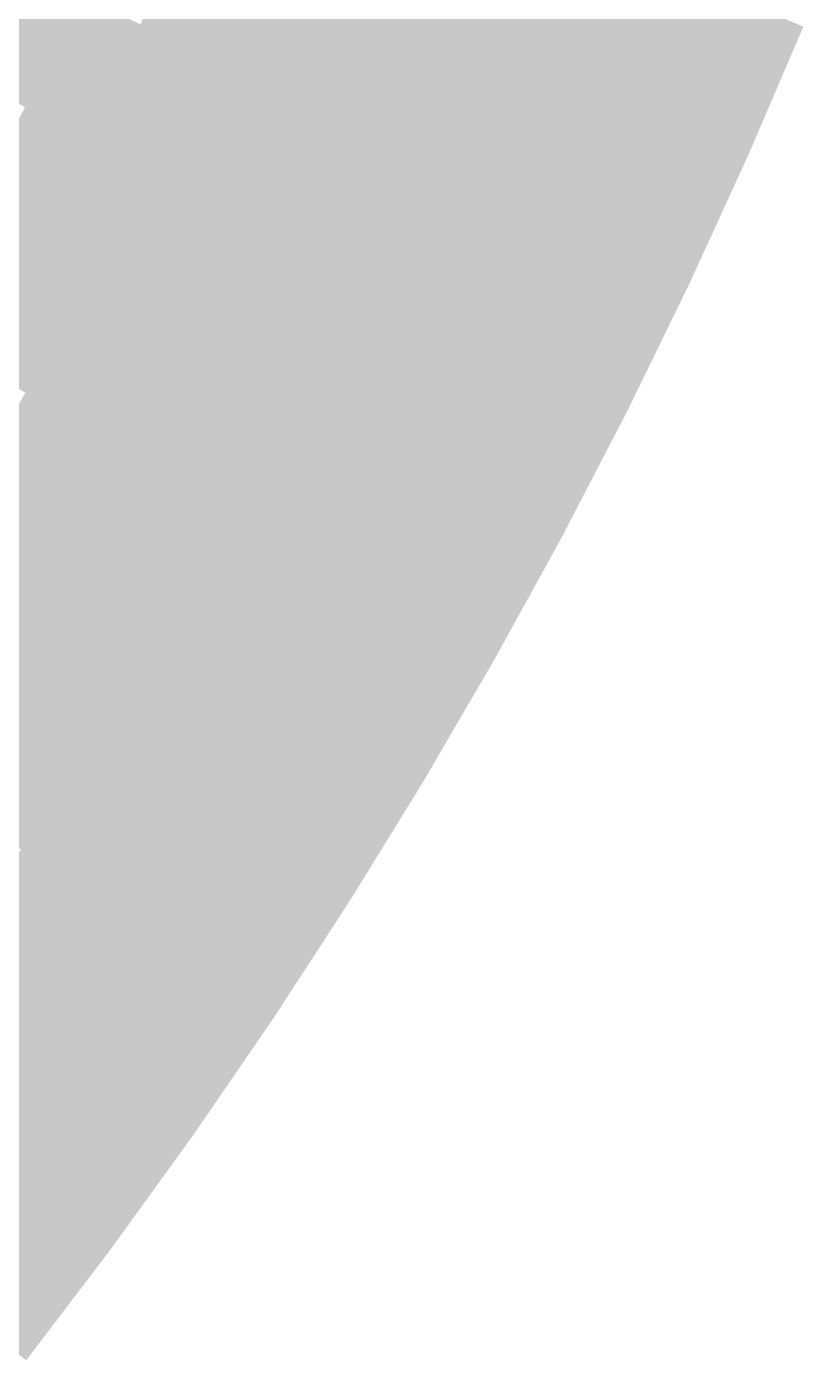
# Model space of a CAD drawing. Header units: inches. Extents: x -266 to 784, y -170 to 213.
# Drawn here: x 134.03 to 157.06, y -104.59 to -65.06 of the extents above; entities that cross this region are included whole.
import ezdxf

# ---------------------------------------------------------------- set-up
doc = ezdxf.new("R2010")
doc.units = ezdxf.units.IN
doc.header["$MEASUREMENT"] = 0

msp = doc.modelspace()

# ---------------------------------------------------------------- linework, layer by layer
at = {"color": 250, "true_color": 0x2a141c}
msp.add_solid([(147.820725, -61.229349), (148.744605, -61.612033), (146.273561, -64.83861), (147.187771, -65.243852)], dxfattribs=at)
at = {"color": 239, "true_color": 0x4c2535}
msp.add_solid([(138.959883, -61.59668), (139.874093, -62.001921), (137.406373, -64.988374), (138.310362, -65.415929)], dxfattribs=at)
at = {"color": 248, "true_color": 0x251219}
msp.add_solid([(148.744605, -61.612033), (149.668484, -61.994716), (147.187771, -65.243852), (148.10198, -65.649093)], dxfattribs=at)
at = {"color": 249, "true_color": 0x482332}
msp.add_solid([(139.874093, -62.001921), (140.788302, -62.407162), (138.310362, -65.415929), (139.214351, -65.843484)], dxfattribs=at)
at = {"color": 248, "true_color": 0x211016}
msp.add_solid([(149.668484, -61.994716), (150.592364, -62.3774), (148.10198, -65.649093), (149.01619, -66.054334)], dxfattribs=at)
at = {"color": 249, "true_color": 0x43212f}
msp.add_solid([(140.788302, -62.407162), (141.702512, -62.812404), (139.214351, -65.843484), (140.11834, -66.27104)], dxfattribs=at)
at = {"color": 248, "true_color": 0x1d0e14}
for points in [[(150.592364, -62.3774), (151.516243, -62.760083), (149.01619, -66.054334), (149.9304, -66.459576)], [(149.01619, -66.054334), (149.9304, -66.459576), (147.350255, -69.69148), (148.254244, -70.119035)], [(147.350255, -69.69148), (148.254244, -70.119035), (145.595561, -73.286647), (146.488785, -73.736258)]]:
    msp.add_solid(points, dxfattribs=at)
at = {"color": 249, "true_color": 0x3f1f2c}
msp.add_solid([(141.702512, -62.812404), (142.616722, -63.217645), (140.11834, -66.27104), (141.02233, -66.698595)], dxfattribs=at)
at = {"color": 248, "true_color": 0x190c11}
for points in [[(151.516243, -62.760083), (152.440123, -63.142766), (149.9304, -66.459576), (150.84461, -66.864817)], [(149.9304, -66.459576), (150.84461, -66.864817), (148.254244, -70.119035), (149.158233, -70.54659)], [(148.254244, -70.119035), (149.158233, -70.54659), (146.488785, -73.736258), (147.38201, -74.185869)], [(146.488785, -73.736258), (147.38201, -74.185869), (144.635087, -77.309065), (145.517009, -77.780462)]]:
    msp.add_solid(points, dxfattribs=at)
at = {"color": 19, "true_color": 0x3b1d29}
for points in [[(142.616722, -63.217645), (143.530932, -63.622886), (141.02233, -66.698595), (141.926319, -67.12615)], [(141.02233, -66.698595), (141.926319, -67.12615), (139.342991, -70.139367), (140.236215, -70.588979)]]:
    msp.add_solid(points, dxfattribs=at)
at = {"color": 248, "true_color": 0x140a0e}
for points in [[(152.440123, -63.142766), (153.364002, -63.52545), (150.84461, -66.864817), (151.758819, -67.270058)], [(150.84461, -66.864817), (151.758819, -67.270058), (149.158233, -70.54659), (150.062223, -70.974146)], [(149.158233, -70.54659), (150.062223, -70.974146), (147.38201, -74.185869), (148.275234, -74.635481)], [(147.38201, -74.185869), (148.275234, -74.635481), (145.517009, -77.780462), (146.39893, -78.251858)]]:
    msp.add_solid(points, dxfattribs=at)
at = {"color": 229, "true_color": 0x5d2e42}
msp.add_solid([(133.790415, -63.278154), (134.694405, -63.705709), (132.197197, -66.542477), (133.090421, -66.992088)], dxfattribs=at)
at = {"color": 19, "true_color": 0x361b26}
for points in [[(143.530932, -63.622886), (144.445141, -64.028128), (141.926319, -67.12615), (142.830308, -67.553705)], [(141.926319, -67.12615), (142.830308, -67.553705), (140.236215, -70.588979), (141.12944, -71.03859)]]:
    msp.add_solid(points, dxfattribs=at)
at = {"color": 248, "true_color": 0x10080b}
for points in [[(153.364002, -63.52545), (154.287882, -63.908133), (151.758819, -67.270058), (152.673029, -67.675299)], [(151.758819, -67.270058), (152.673029, -67.675299), (150.062223, -70.974146), (150.966212, -71.401701)], [(150.062223, -70.974146), (150.966212, -71.401701), (148.275234, -74.635481), (149.168458, -75.085092)], [(148.275234, -74.635481), (149.168458, -75.085092), (146.39893, -78.251858), (147.280851, -78.723255)]]:
    msp.add_solid(points, dxfattribs=at)
at = {"color": 229, "true_color": 0x592c3f}
msp.add_solid([(134.694405, -63.705709), (135.598394, -64.133264), (133.090421, -66.992088), (133.983645, -67.441699)], dxfattribs=at)
at = {"color": 19, "true_color": 0x321923}
for points in [[(144.445141, -64.028128), (145.359351, -64.433369), (142.830308, -67.553705), (143.734298, -67.98126)], [(142.830308, -67.553705), (143.734298, -67.98126), (141.12944, -71.03859), (142.022664, -71.488201)]]:
    msp.add_solid(points, dxfattribs=at)
at = {"color": 18, "true_color": 0x0c0508}
for points in [[(154.287882, -63.908133), (155.211761, -64.290817), (152.673029, -67.675299), (153.587239, -68.080541)], [(152.673029, -67.675299), (153.587239, -68.080541), (150.966212, -71.401701), (151.870201, -71.829256)], [(150.966212, -71.401701), (151.870201, -71.829256), (149.168458, -75.085092), (150.061683, -75.534703)], [(149.168458, -75.085092), (150.061683, -75.534703), (147.280851, -78.723255), (148.162772, -79.194652)], [(147.280851, -78.723255), (148.162772, -79.194652), (145.304528, -82.313998), (146.174614, -82.806896)]]:
    msp.add_solid(points, dxfattribs=at)
at = {"color": 239, "true_color": 0x542a3c}
msp.add_solid([(135.598394, -64.133264), (136.502383, -64.560819), (133.983645, -67.441699), (134.876869, -67.891311)], dxfattribs=at)
at = {"color": 19, "true_color": 0x2e1620}
for points in [[(145.359351, -64.433369), (146.273561, -64.83861), (143.734298, -67.98126), (144.638287, -68.408815)], [(143.734298, -67.98126), (144.638287, -68.408815), (142.022664, -71.488201), (142.915888, -71.937813)]]:
    msp.add_solid(points, dxfattribs=at)
at = {"color": 18, "true_color": 0x080305}
for points in [[(155.211761, -64.290817), (156.135641, -64.6735), (153.587239, -68.080541), (154.501449, -68.485782)], [(153.587239, -68.080541), (154.501449, -68.485782), (151.870201, -71.829256), (152.774191, -72.256811)], [(151.870201, -71.829256), (152.774191, -72.256811), (150.061683, -75.534703), (150.954907, -75.984315)], [(150.061683, -75.534703), (150.954907, -75.984315), (148.162772, -79.194652), (149.044694, -79.666049)], [(148.162772, -79.194652), (149.044694, -79.666049), (146.174614, -82.806896), (147.044701, -83.299795)], [(146.174614, -82.806896), (147.044701, -83.299795), (144.098406, -86.369261), (144.956135, -86.883364)], [(144.098406, -86.369261), (144.956135, -86.883364), (141.935399, -89.8796), (142.780253, -90.414598)]]:
    msp.add_solid(points, dxfattribs=at)
at = {"color": 239, "true_color": 0x502839}
msp.add_solid([(136.502383, -64.560819), (137.406373, -64.988374), (134.876869, -67.891311), (135.770094, -68.340922)], dxfattribs=at)
at = {"color": 18, "true_color": 0x030102}
for points in [[(156.135641, -64.6735), (157.059521, -65.056184), (154.501449, -68.485782), (155.415658, -68.891023)], [(154.501449, -68.485782), (155.415658, -68.891023), (152.774191, -72.256811), (153.67818, -72.684366)], [(152.774191, -72.256811), (153.67818, -72.684366), (150.954907, -75.984315), (151.848131, -76.433926)], [(150.954907, -75.984315), (151.848131, -76.433926), (149.044694, -79.666049), (149.926615, -80.137445)], [(149.044694, -79.666049), (149.926615, -80.137445), (147.044701, -83.299795), (147.914788, -83.792693)], [(147.044701, -83.299795), (147.914788, -83.792693), (144.956135, -86.883364), (145.813864, -87.397467)], [(144.956135, -86.883364), (145.813864, -87.397467), (142.780253, -90.414598), (143.625106, -90.949595)], [(142.780253, -90.414598), (143.625106, -90.949595), (140.518364, -93.891369), (141.349834, -94.44694)], [(140.518364, -93.891369), (141.349834, -94.44694), (138.171833, -97.311584), (138.989418, -97.887393)], [(138.171833, -97.311584), (138.989418, -97.887393), (135.742073, -100.673182), (136.54528, -101.268882)], [(135.742073, -100.673182), (136.54528, -101.268882), (133.230546, -103.974139), (134.018893, -104.58937)]]:
    msp.add_solid(points, dxfattribs=at)
at = {"color": 239, "true_color": 0x4c2536}
for points in [[(137.406373, -64.988374), (138.310362, -65.415929), (135.770094, -68.340922), (136.663318, -68.790533)], [(135.770094, -68.340922), (136.663318, -68.790533), (134.052032, -71.652304), (134.933953, -72.123701)]]:
    msp.add_solid(points, dxfattribs=at)
at = {"color": 250, "true_color": 0x2a141d}
for points in [[(146.273561, -64.83861), (147.187771, -65.243852), (144.638287, -68.408815), (145.542276, -68.83637)], [(144.638287, -68.408815), (145.542276, -68.83637), (142.915888, -71.937813), (143.809112, -72.387424)]]:
    msp.add_solid(points, dxfattribs=at)
at = {"color": 249, "true_color": 0x482333}
for points in [[(138.310362, -65.415929), (139.214351, -65.843484), (136.663318, -68.790533), (137.556542, -69.240145)], [(136.663318, -68.790533), (137.556542, -69.240145), (134.933953, -72.123701), (135.815875, -72.595097)]]:
    msp.add_solid(points, dxfattribs=at)
at = {"color": 248, "true_color": 0x25121a}
for points in [[(147.187771, -65.243852), (148.10198, -65.649093), (145.542276, -68.83637), (146.446265, -69.263925)], [(145.542276, -68.83637), (146.446265, -69.263925), (143.809112, -72.387424), (144.702337, -72.837035)]]:
    msp.add_solid(points, dxfattribs=at)
at = {"color": 249, "true_color": 0x432130}
for points in [[(139.214351, -65.843484), (140.11834, -66.27104), (137.556542, -69.240145), (138.449767, -69.689756)], [(137.556542, -69.240145), (138.449767, -69.689756), (135.815875, -72.595097), (136.697796, -73.066494)]]:
    msp.add_solid(points, dxfattribs=at)
at = {"color": 248, "true_color": 0x211017}
for points in [[(148.10198, -65.649093), (149.01619, -66.054334), (146.446265, -69.263925), (147.350255, -69.69148)], [(146.446265, -69.263925), (147.350255, -69.69148), (144.702337, -72.837035), (145.595561, -73.286647)]]:
    msp.add_solid(points, dxfattribs=at)
at = {"color": 249, "true_color": 0x3f1f2d}
for points in [[(140.11834, -66.27104), (141.02233, -66.698595), (138.449767, -69.689756), (139.342991, -70.139367)], [(138.449767, -69.689756), (139.342991, -70.139367), (136.697796, -73.066494), (137.579717, -73.537891)]]:
    msp.add_solid(points, dxfattribs=at)
at = {"color": 239, "true_color": 0x542a3d}
msp.add_solid([(133.983645, -67.441699), (134.876869, -67.891311), (132.28819, -70.709511), (133.170111, -71.180907)], dxfattribs=at)
at = {"color": 239, "true_color": 0x50283a}
msp.add_solid([(134.876869, -67.891311), (135.770094, -68.340922), (133.170111, -71.180907), (134.052032, -71.652304)], dxfattribs=at)
at = {"color": 19, "true_color": 0x3b1d2a}
msp.add_solid([(139.342991, -70.139367), (140.236215, -70.588979), (137.579717, -73.537891), (138.461638, -74.009288)], dxfattribs=at)
at = {"color": 19, "true_color": 0x361b27}
msp.add_solid([(140.236215, -70.588979), (141.12944, -71.03859), (138.461638, -74.009288), (139.34356, -74.480684)], dxfattribs=at)
at = {"color": 19, "true_color": 0x321924}
msp.add_solid([(141.12944, -71.03859), (142.022664, -71.488201), (139.34356, -74.480684), (140.225481, -74.952081)], dxfattribs=at)
at = {"color": 239, "true_color": 0x50283b}
msp.add_solid([(133.170111, -71.180907), (134.052032, -71.652304), (131.383136, -74.427627), (132.253223, -74.920525)], dxfattribs=at)
at = {"color": 19, "true_color": 0x2e1621}
for points in [[(142.022664, -71.488201), (142.915888, -71.937813), (140.225481, -74.952081), (141.107402, -75.423478)], [(140.225481, -74.952081), (141.107402, -75.423478), (138.343832, -78.370813), (139.213919, -78.863711)]]:
    msp.add_solid(points, dxfattribs=at)
at = {"color": 239, "true_color": 0x4c2537}
msp.add_solid([(134.052032, -71.652304), (134.933953, -72.123701), (132.253223, -74.920525), (133.12331, -75.413423)], dxfattribs=at)
at = {"color": 250, "true_color": 0x2a141e}
for points in [[(142.915888, -71.937813), (143.809112, -72.387424), (141.107402, -75.423478), (141.989324, -75.894875)], [(141.107402, -75.423478), (141.989324, -75.894875), (139.213919, -78.863711), (140.084006, -79.356609)]]:
    msp.add_solid(points, dxfattribs=at)
at = {"color": 239, "true_color": 0x482334}
msp.add_solid([(134.933953, -72.123701), (135.815875, -72.595097), (133.12331, -75.413423), (133.993397, -75.906322)], dxfattribs=at)
at = {"color": 249, "true_color": 0x432131}
msp.add_solid([(135.815875, -72.595097), (136.697796, -73.066494), (133.993397, -75.906322), (134.863484, -76.39922)], dxfattribs=at)
at = {"color": 250, "true_color": 0x25121b}
for points in [[(143.809112, -72.387424), (144.702337, -72.837035), (141.989324, -75.894875), (142.871245, -76.366271)], [(141.989324, -75.894875), (142.871245, -76.366271), (140.084006, -79.356609), (140.954093, -79.849507)]]:
    msp.add_solid(points, dxfattribs=at)
at = {"color": 249, "true_color": 0x3f1f2e}
msp.add_solid([(136.697796, -73.066494), (137.579717, -73.537891), (134.863484, -76.39922), (135.733571, -76.892118)], dxfattribs=at)
at = {"color": 248, "true_color": 0x211018}
for points in [[(144.702337, -72.837035), (145.595561, -73.286647), (142.871245, -76.366271), (143.753166, -76.837668)], [(142.871245, -76.366271), (143.753166, -76.837668), (140.954093, -79.849507), (141.82418, -80.342405)], [(140.954093, -79.849507), (141.82418, -80.342405), (138.952035, -83.284645), (139.809763, -83.798747)]]:
    msp.add_solid(points, dxfattribs=at)
at = {"color": 248, "true_color": 0x1d0e15}
for points in [[(145.595561, -73.286647), (146.488785, -73.736258), (143.753166, -76.837668), (144.635087, -77.309065)], [(143.753166, -76.837668), (144.635087, -77.309065), (141.82418, -80.342405), (142.694267, -80.835304)], [(141.82418, -80.342405), (142.694267, -80.835304), (139.809763, -83.798747), (140.667492, -84.31285)]]:
    msp.add_solid(points, dxfattribs=at)
at = {"color": 249, "true_color": 0x3b1d2b}
msp.add_solid([(137.579717, -73.537891), (138.461638, -74.009288), (135.733571, -76.892118), (136.603658, -77.385016)], dxfattribs=at)
at = {"color": 19, "true_color": 0x361b28}
for points in [[(138.461638, -74.009288), (139.34356, -74.480684), (136.603658, -77.385016), (137.473745, -77.877914)], [(136.603658, -77.385016), (137.473745, -77.877914), (134.663392, -80.714131), (135.52112, -81.228234)]]:
    msp.add_solid(points, dxfattribs=at)
at = {"color": 19, "true_color": 0x321925}
for points in [[(139.34356, -74.480684), (140.225481, -74.952081), (137.473745, -77.877914), (138.343832, -78.370813)], [(137.473745, -77.877914), (138.343832, -78.370813), (135.52112, -81.228234), (136.378849, -81.742336)]]:
    msp.add_solid(points, dxfattribs=at)
at = {"color": 249, "true_color": 0x432132}
msp.add_solid([(133.993397, -75.906322), (134.863484, -76.39922), (132.090206, -79.171823), (132.947935, -79.685925)], dxfattribs=at)
at = {"color": 249, "true_color": 0x3f1f2f}
msp.add_solid([(134.863484, -76.39922), (135.733571, -76.892118), (132.947935, -79.685925), (133.805663, -80.200028)], dxfattribs=at)
at = {"color": 249, "true_color": 0x3b1d2c}
for points in [[(135.733571, -76.892118), (136.603658, -77.385016), (133.805663, -80.200028), (134.663392, -80.714131)], [(133.805663, -80.200028), (134.663392, -80.714131), (131.797156, -83.459629), (132.64201, -83.994626)]]:
    msp.add_solid(points, dxfattribs=at)
at = {"color": 248, "true_color": 0x190c12}
for points in [[(144.635087, -77.309065), (145.517009, -77.780462), (142.694267, -80.835304), (143.564354, -81.328202)], [(142.694267, -80.835304), (143.564354, -81.328202), (140.667492, -84.31285), (141.525221, -84.826953)], [(140.667492, -84.31285), (141.525221, -84.826953), (138.555985, -87.73961), (139.400838, -88.274607)]]:
    msp.add_solid(points, dxfattribs=at)
at = {"color": 248, "true_color": 0x140a0f}
for points in [[(145.517009, -77.780462), (146.39893, -78.251858), (143.564354, -81.328202), (144.434441, -81.8211)], [(143.564354, -81.328202), (144.434441, -81.8211), (141.525221, -84.826953), (142.382949, -85.341056)], [(141.525221, -84.826953), (142.382949, -85.341056), (139.400838, -88.274607), (140.245692, -88.809605)], [(139.400838, -88.274607), (140.245692, -88.809605), (137.192486, -91.669088), (138.023956, -92.224659)]]:
    msp.add_solid(points, dxfattribs=at)
at = {"color": 248, "true_color": 0x10080c}
for points in [[(146.39893, -78.251858), (147.280851, -78.723255), (144.434441, -81.8211), (145.304528, -82.313998)], [(144.434441, -81.8211), (145.304528, -82.313998), (142.382949, -85.341056), (143.240678, -85.855158)], [(142.382949, -85.341056), (143.240678, -85.855158), (140.245692, -88.809605), (141.090545, -89.344603)], [(140.245692, -88.809605), (141.090545, -89.344603), (138.023956, -92.224659), (138.855425, -92.780229)], [(138.023956, -92.224659), (138.855425, -92.780229), (135.719079, -95.58416), (136.536664, -96.159968)]]:
    msp.add_solid(points, dxfattribs=at)
at = {"color": 250, "true_color": 0x2e1622}
msp.add_solid([(138.343832, -78.370813), (139.213919, -78.863711), (136.378849, -81.742336), (137.236578, -82.256439)], dxfattribs=at)
at = {"color": 250, "true_color": 0x2a141f}
for points in [[(139.213919, -78.863711), (140.084006, -79.356609), (137.236578, -82.256439), (138.094306, -82.770542)], [(137.236578, -82.256439), (138.094306, -82.770542), (135.17657, -85.599619), (136.021424, -86.134617)]]:
    msp.add_solid(points, dxfattribs=at)
at = {"color": 250, "true_color": 0x25121c}
for points in [[(140.084006, -79.356609), (140.954093, -79.849507), (138.094306, -82.770542), (138.952035, -83.284645)], [(138.094306, -82.770542), (138.952035, -83.284645), (136.021424, -86.134617), (136.866278, -86.669614)]]:
    msp.add_solid(points, dxfattribs=at)
at = {"color": 19, "true_color": 0x361b29}
msp.add_solid([(134.663392, -80.714131), (135.52112, -81.228234), (132.64201, -83.994626), (133.486863, -84.529624)], dxfattribs=at)
at = {"color": 19, "true_color": 0x321926}
for points in [[(135.52112, -81.228234), (136.378849, -81.742336), (133.486863, -84.529624), (134.331717, -85.064622)], [(133.486863, -84.529624), (134.331717, -85.064622), (131.372199, -87.780097), (132.203668, -88.335667)]]:
    msp.add_solid(points, dxfattribs=at)
at = {"color": 250, "true_color": 0x2e1623}
for points in [[(136.378849, -81.742336), (137.236578, -82.256439), (134.331717, -85.064622), (135.17657, -85.599619)], [(134.331717, -85.064622), (135.17657, -85.599619), (132.203668, -88.335667), (133.035138, -88.891237)]]:
    msp.add_solid(points, dxfattribs=at)
at = {"color": 18, "true_color": 0x0c0509}
for points in [[(145.304528, -82.313998), (146.174614, -82.806896), (143.240678, -85.855158), (144.098406, -86.369261)], [(143.240678, -85.855158), (144.098406, -86.369261), (141.090545, -89.344603), (141.935399, -89.8796)], [(141.090545, -89.344603), (141.935399, -89.8796), (138.855425, -92.780229), (139.686895, -93.335799)], [(138.855425, -92.780229), (139.686895, -93.335799), (136.536664, -96.159968), (137.354249, -96.735776)], [(136.536664, -96.159968), (137.354249, -96.735776), (134.135658, -99.481784), (134.938865, -100.077483)], [(134.135658, -99.481784), (134.938865, -100.077483), (131.653853, -102.743676), (132.4422, -103.358907)]]:
    msp.add_solid(points, dxfattribs=at)
at = {"color": 248, "true_color": 0x211019}
for points in [[(138.952035, -83.284645), (139.809763, -83.798747), (136.866278, -86.669614), (137.711131, -87.204612)], [(136.866278, -86.669614), (137.711131, -87.204612), (134.698077, -90.002378), (135.529547, -90.557948)]]:
    msp.add_solid(points, dxfattribs=at)
at = {"color": 248, "true_color": 0x1d0e16}
for points in [[(139.809763, -83.798747), (140.667492, -84.31285), (137.711131, -87.204612), (138.555985, -87.73961)], [(137.711131, -87.204612), (138.555985, -87.73961), (135.529547, -90.557948), (136.361016, -91.113518)], [(135.529547, -90.557948), (136.361016, -91.113518), (133.266325, -93.856735), (134.083909, -94.432543)]]:
    msp.add_solid(points, dxfattribs=at)
at = {"color": 250, "true_color": 0x2a1420}
msp.add_solid([(135.17657, -85.599619), (136.021424, -86.134617), (133.035138, -88.891237), (133.866608, -89.446808)], dxfattribs=at)
at = {"color": 250, "true_color": 0x25121d}
for points in [[(136.021424, -86.134617), (136.866278, -86.669614), (133.866608, -89.446808), (134.698077, -90.002378)], [(133.866608, -89.446808), (134.698077, -90.002378), (131.631155, -92.705119), (132.44874, -93.280927)]]:
    msp.add_solid(points, dxfattribs=at)
at = {"color": 248, "true_color": 0x190c13}
for points in [[(138.555985, -87.73961), (139.400838, -88.274607), (136.361016, -91.113518), (137.192486, -91.669088)], [(136.361016, -91.113518), (137.192486, -91.669088), (134.083909, -94.432543), (134.901494, -95.008352)], [(134.083909, -94.432543), (134.901494, -95.008352), (131.726035, -97.694686), (132.529243, -98.290385)]]:
    msp.add_solid(points, dxfattribs=at)
at = {"color": 248, "true_color": 0x21101a}
msp.add_solid([(134.698077, -90.002378), (135.529547, -90.557948), (132.44874, -93.280927), (133.266325, -93.856735)], dxfattribs=at)
at = {"color": 18, "true_color": 0x080306}
for points in [[(141.935399, -89.8796), (142.780253, -90.414598), (139.686895, -93.335799), (140.518364, -93.891369)], [(139.686895, -93.335799), (140.518364, -93.891369), (137.354249, -96.735776), (138.171833, -97.311584)], [(137.354249, -96.735776), (138.171833, -97.311584), (134.938865, -100.077483), (135.742073, -100.673182)], [(134.938865, -100.077483), (135.742073, -100.673182), (132.4422, -103.358907), (133.230546, -103.974139)]]:
    msp.add_solid(points, dxfattribs=at)
at = {"color": 248, "true_color": 0x140a10}
for points in [[(137.192486, -91.669088), (138.023956, -92.224659), (134.901494, -95.008352), (135.719079, -95.58416)], [(134.901494, -95.008352), (135.719079, -95.58416), (132.529243, -98.290385), (133.33245, -98.886085)]]:
    msp.add_solid(points, dxfattribs=at)
at = {"color": 248, "true_color": 0x1d0e17}
msp.add_solid([(133.266325, -93.856735), (134.083909, -94.432543), (130.922828, -97.098987), (131.726035, -97.694686)], dxfattribs=at)
at = {"color": 248, "true_color": 0x10080d}
for points in [[(135.719079, -95.58416), (136.536664, -96.159968), (133.33245, -98.886085), (134.135658, -99.481784)], [(133.33245, -98.886085), (134.135658, -99.481784), (130.865507, -102.128444), (131.653853, -102.743676)]]:
    msp.add_solid(points, dxfattribs=at)

doc.saveas('drawing.dxf')
